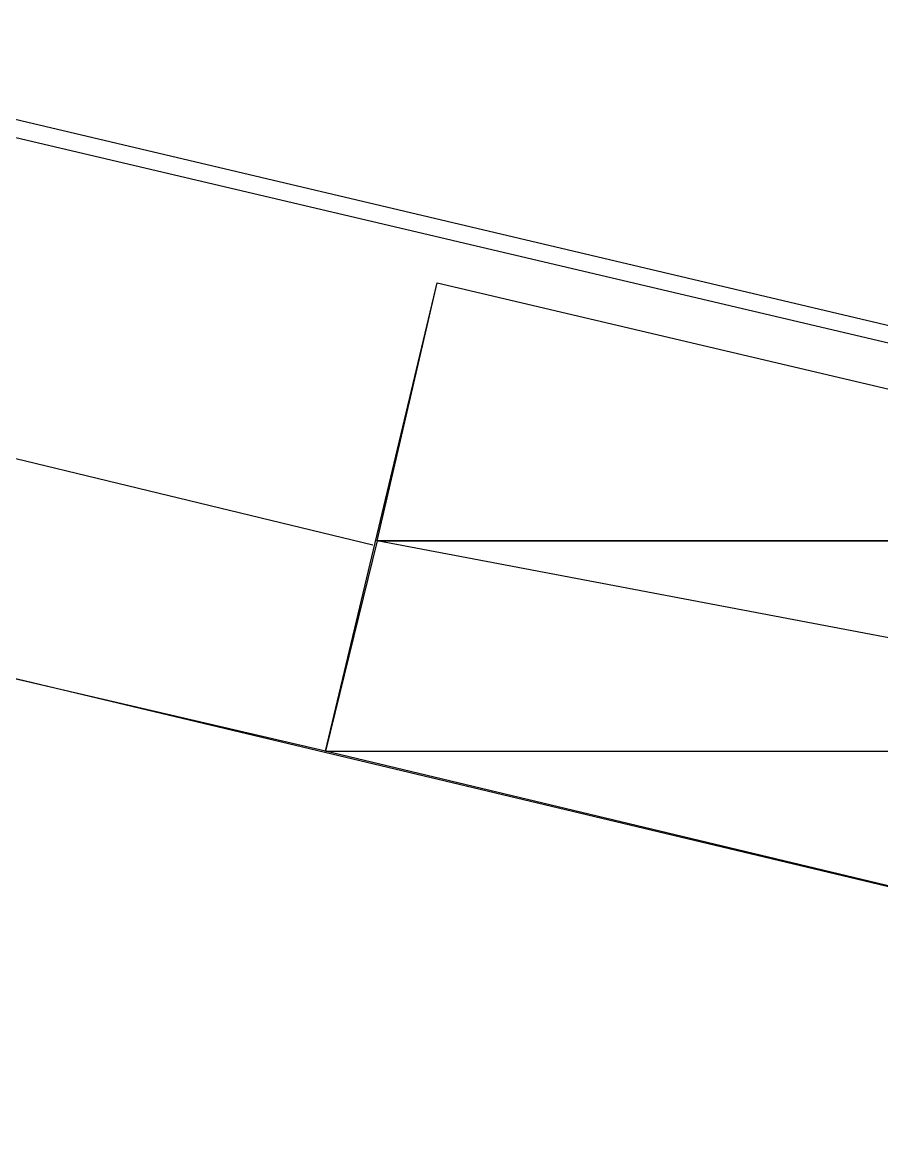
# Model space of a CAD drawing. Header units: feet. Extents: x -84 to 198, y -22 to 181.
# Drawn here: x 90.313 to 92.978, y 25.533 to 28.999 of the extents above; entities that cross this region are included whole.
import ezdxf

# ---------------------------------------------------------------- set-up
doc = ezdxf.new("R2010")
doc.units = ezdxf.units.FT
doc.layers.add('A-LINEA', color=7, linetype='CONTINUOUS')
doc.layers.add('A-MURO-CONCRETO', color=8, linetype='CONTINUOUS')

msp = doc.modelspace()

# ---------------------------------------------------------------- linework, layer by layer
at = {"layer": 'A-LINEA'}
for p, q in [((89.5467, 28.8178), (95.04, 27.5244)), ((91.2533, 26.7378), (89.3067, 27.1911))]:
    msp.add_line(p, q, dxfattribs=at)
for points in [[(67.2267, 7.6444), (67.2667, 7.8178), (67.76, 9.9244), (68.1067, 9.9378), (69.9867, 17.8978), (72.5733, 17.2844), (72.7333, 17.9244), (80.72, 16.0444), (83.12, 15.4711), (87.16, 14.5111), (90.12, 27.0044), (94.6533, 25.9244), (94.8133, 26.5778), (97.52, 25.9378), (103.5333, 24.5111), (107.3733, 40.7511), (107.64, 40.6978), (108.9733, 40.3778), (112.68, 39.4978), (119.16, 37.9644), (119.2267, 38.2978), (125.3067, 36.8578)], [(89.1067, 27.1911), (89.5067, 28.8844), (95.0933, 27.5644)], [(95, 27.3911), (94.6533, 25.9244), (91.2533, 26.7378), (91.6, 28.1911), (95, 27.3911)], [(91.4, 27.3778), (89.4667, 27.8444), (89.3067, 27.1911)]]:
    msp.add_lwpolyline(points, dxfattribs=at)
at = {"layer": 'A-MURO-CONCRETO'}
for points in [[(91.6, 28.1911), (95, 27.3911), (91.4133, 27.3911), (91.6, 28.1911), (91.6, 28.1911)], [(91.4133, 27.3911), (91.2533, 26.7378), (94.8533, 26.7378), (91.4133, 27.3911)], [(91.4133, 27.3911), (95, 27.3911), (94.8533, 26.7378), (91.4133, 27.3911), (91.4133, 27.3911)], [(91.2533, 26.7378), (94.8533, 26.7378), (94.6533, 25.9244), (91.2533, 26.7378), (91.2533, 26.7378)]]:
    msp.add_lwpolyline(points, dxfattribs=at)

doc.saveas('drawing.dxf')
